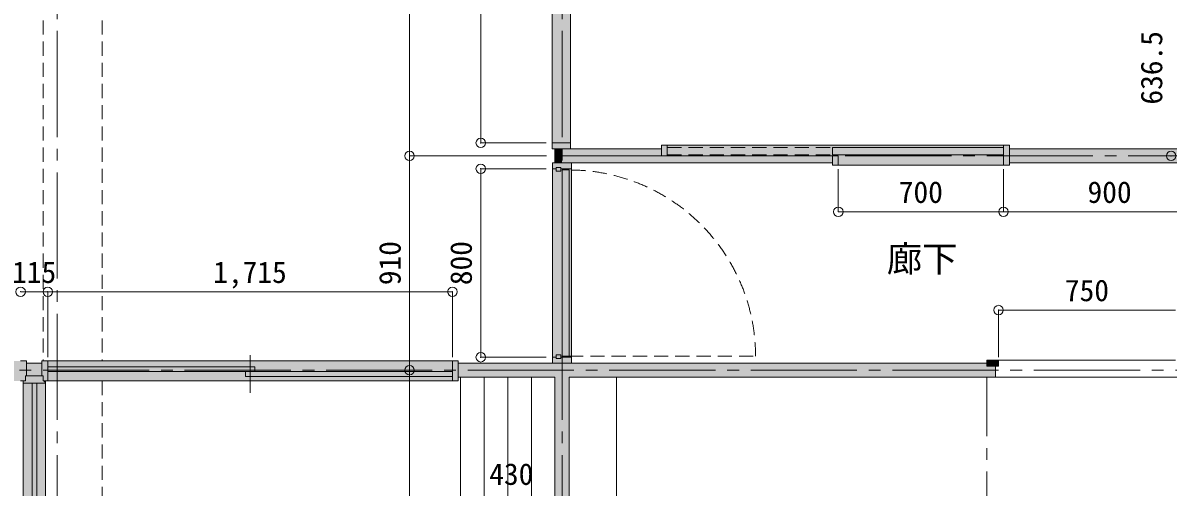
# Model space of a CAD drawing. Units: millimetres at full size, sheet at 1:50. Extents: x -9674 to 9699, y -6794 to 6791.
# Drawn here: x -3178 to 1676, y -936 to 1034 of the extents above; entities that cross this region are included whole.
import ezdxf
from ezdxf.enums import TextEntityAlignment as Align

# ---------------------------------------------------------------- set-up
doc = ezdxf.new("R2010")
doc.units = ezdxf.units.MM
doc.header["$LTSCALE"] = 50
doc.header["$PDMODE"] = 32
doc.header["$PDSIZE"] = 40
for name, pattern in [('CHAIN1', [8, 5, -1, 1, -1]), ('CHAIN2', [12, 9, -1, 1, -1]), ('DASHED1', [1.8, 1.2, -0.6])]:
    doc.linetypes.add(name, pattern=pattern)
for name, color, linetype, lineweight in [('1-0_芯', 7, 'CHAIN2', 9), ('1-2_間仕切', 3, 'Continuous', 18), ('1-3_建具', 3, 'Continuous', 18), ('1-4_仕上げ', 4, 'Continuous', 9), ('1-5_設備', 7, 'Continuous', 9), ('1-A_文字', 7, 'Continuous', 9), ('1-B_寸法', 7, 'Continuous', 9), ('1-C_梁', 7, 'DASHED1', 9), ('1-D_記号', 7, 'CHAIN1', 9)]:
    doc.layers.add(name, color=color, linetype=linetype, lineweight=lineweight)
doc.layers.add('4-2', color=4, linetype='Continuous')
doc.styles.add('ＭＳ ゴシック', font='')
doc.styles.get('ＭＳ ゴシック').set_extended_font_data('MS Gothic')

msp = doc.modelspace()

# ---------------------------------------------------------------- linework, layer by layer
at = {"layer": '1-0_芯'}
for p, q in [((-3032.5, -4250.06), (-3032.5, 4219.94)), ((-892.5, -4250.06), (-892.5, 4219.94)), ((-892.5, 469.94), (2687.5, 469.94)), ((-8492.5, -440.06), (3087.5, -440.06))]:
    msp.add_line(p, q, dxfattribs=at)
at = {"layer": '1-2_間仕切'}
for p, q in [((-922.5, 439.94), (-922.5, 499.94)), ((-862.5, 499.94), (-471.5, 499.94)), ((1003.5, 499.94), (1857.5, 499.94)), ((-922.5, 439.94), (253.5, 439.94)), ((-446.5, 469.94), (253.5, 469.94)), ((1003.5, 439.94), (1887.5, 439.94)), ((-1332.5, -410.06), (907.5, -410.06)), ((945, -422.56), (945, -470.06)), ((-1332.5, -470.06), (-922.5, -470.06)), ((-922.5, -3175.06), (-922.5, -470.06)), ((-862.5, -470.06), (945, -470.06)), ((-862.5, -1760.06), (-862.5, -470.06))]:
    msp.add_line(p, q, dxfattribs=at)
at = {"layer": '1-3_建具', "color": 7, "lineweight": 9}
for p, q in [((-935, 1924.94), (-935, 524.94)), ((-857, 524.94), (-857, 1924.94)), ((-446.5, 514.94), (-471.5, 514.94)), ((-446.5, 514.94), (-446.5, 469.94)), ((-446.5, 514.94), (978.5, 514.94)), ((253.5, 504.94), (253.5, 474.94)), ((253.5, 504.94), (978.5, 504.94)), ((1003.5, 514.94), (978.5, 514.94)), ((978.5, 474.94), (978.5, 514.94)), ((978.5, 474.94), (978.5, 504.94)), ((978.5, 474.94), (978.5, 504.94)), ((978.5, 429.94), (978.5, 494.94)), ((1003.5, 514.94), (1003.5, 429.94)), ((253.5, 474.94), (978.5, 474.94)), ((253.5, 469.94), (253.5, 429.94)), ((278.5, 469.94), (253.5, 469.94)), ((-932.5, -385.06), (-932.5, 414.94)), ((-852.5, 414.94), (-852.5, -385.06)), ((278.5, 429.94), (253.5, 429.94)), ((1003.5, 429.94), (978.5, 429.94)), ((-2215, -535.89), (-2215, -375.89)), ((-3072.5, -400.06), (-1357.5, -400.06)), ((1707.5, -397.56), (957.5, -397.56)), ((-1357.5, -485.06), (-3072.5, -485.06)), ((945, -470.06), (1720, -470.06)), ((-3177.5, -3150.06), (-3177.5, -495.06)), ((-3082.5, -2210.06), (-3082.5, -495.06))]:
    msp.add_line(p, q, dxfattribs=at)
at = {"layer": '1-3_建具'}
for p, q in [((-935, 524.94), (-857, 524.94)), ((-935, 499.94), (-935, 524.94)), ((-857, 499.94), (-935, 499.94)), ((-857, 499.94), (-857, 524.94)), ((-852.5, 439.94), (-932.5, 439.94)), ((-932.5, 439.94), (-932.5, 414.94)), ((-852.5, 439.94), (-852.5, 414.94)), ((-917.5, 414.94), (-932.5, 414.94)), ((-917.5, 404.94), (-917.5, 419.94)), ((-917.5, 419.94), (-897.5, 419.94)), ((-897.5, 404.94), (-917.5, 404.94)), ((-897.5, 419.94), (-897.5, 404.94)), ((-897.5, 414.94), (-852.5, 414.94)), ((-892.5, 409.94), (-862.5, 409.94)), ((-892.5, -380.06), (-892.5, 409.94)), ((-862.5, 409.94), (-862.5, -380.06)), ((-932.5, -385.06), (-932.5, -410.06)), ((-917.5, -385.06), (-932.5, -385.06)), ((-897.5, -375.06), (-917.5, -375.06)), ((-917.5, -390.06), (-917.5, -375.06)), ((-897.5, -390.06), (-897.5, -375.06)), ((-897.5, -385.06), (-852.5, -385.06)), ((-862.5, -380.06), (-892.5, -380.06)), ((-3187.5, -400.06), (-3162.5, -400.06)), ((-3162.5, -464.06), (-3162.5, -400.06)), ((-3162.5, -410.06), (-3097.5, -410.06)), ((-3097.5, -400.06), (-3072.5, -400.06)), ((-3097.5, -464.06), (-3097.5, -400.06)), ((-2195, -425.89), (-3072.5, -425.89)), ((-2195, -445.89), (-2195, -425.89)), ((-1357.5, -485.06), (-1357.5, -400.06)), ((-1332.5, -400.06), (-1357.5, -400.06)), ((-1332.5, -485.06), (-1332.5, -400.06)), ((-897.5, -390.06), (-917.5, -390.06)), ((907.5, -397.56), (957.5, -397.56)), ((907.5, -397.56), (907.5, -422.56)), ((907.5, -422.56), (957.5, -422.56)), ((957.5, -397.56), (957.5, -422.56)), ((-3187.5, -485.06), (-3177.5, -485.06)), ((-3177.5, -495.06), (-3177.5, -485.06)), ((-3167.5, -464.06), (-3092.5, -464.06)), ((-3092.5, -485.06), (-3092.5, -464.06)), ((-3092.5, -485.06), (-3082.5, -485.06)), ((-3082.5, -495.06), (-3082.5, -485.06)), ((-3072.5, -445.89), (-2195, -445.89)), ((-2235, -465.89), (-2235, -445.89)), ((-2235, -445.89), (-1357.5, -445.89)), ((-1357.5, -465.89), (-2235, -465.89)), ((-1357.5, -485.06), (-1332.5, -485.06)), ((-3177.5, -495.06), (-3082.5, -495.06)), ((-3138.33, -495.06), (-3138.33, -1372.56)), ((-3118.33, -1372.56), (-3118.33, -495.06))]:
    msp.add_line(p, q, dxfattribs=at)
at = {"layer": '1-3_建具', "color": 7, "linetype": 'DASHED1', "lineweight": 9}
for p, q in [((-446.5, 504.94), (253.5, 504.94)), ((-446.5, 474.94), (253.5, 474.94)), ((-862.5, -380.06), (-72.5, -380.06))]:
    msp.add_line(p, q, dxfattribs=at)
at = {"layer": '1-3_建具', "color": 7, "lineweight": 9}
for points in [[(-446.5, 514.94), (-446.5, 469.94), (-471.5, 469.94)], [(-471.5, 514.94), (-471.5, 469.94), (-471.5, 494.94)], [(278.5, 469.94), (278.5, 429.94), (978.5, 429.94)]]:
    msp.add_lwpolyline(points, dxfattribs=at)
at = {"layer": '1-3_建具'}
for points in [[(-852.5, -385.06), (-852.5, -410.06), (-932.5, -410.06)], [(-3082.5, -485.06), (-3072.5, -485.06), (-3072.5, -400.06)], [(-3177.5, -485.06), (-3167.5, -485.06), (-3167.5, -464.06)]]:
    msp.add_lwpolyline(points, dxfattribs=at)
at = {"layer": '1-3_建具', "color": 7, "linetype": 'DASHED1', "lineweight": 9}
msp.add_arc((-862.5, -380.06), 790, 0, 90, dxfattribs=at)
at = {"layer": '1-4_仕上げ'}
for p, q in [((-1322.5, -2195.06), (-1322.5, -470.06)), ((-1222.5, -2195.06), (-1222.5, -470.06)), ((-1122.5, -2195.06), (-1122.5, -470.06)), ((-1022.5, -2195.06), (-1022.5, -470.06))]:
    msp.add_line(p, q, dxfattribs=at)
at = {"layer": '1-5_設備'}
msp.add_line((-662.5, -1760.06), (-662.5, -470.06), dxfattribs=at)
at = {"layer": '1-B_寸法'}
for p, q in [((-1539.2, 469.94), (-1539.2, 2969.94)), ((-1237.5, 524.94), (-1237.5, 1924.94)), ((-960.01, 524.94), (-1237.5, 524.94)), ((-1539.2, 469.94), (-958.25, 469.94)), ((-1539.2, -440.06), (-1539.2, 469.94)), ((-960.01, 414.94), (-1237.5, 414.94)), ((-1237.5, -385.06), (-1237.5, 414.94)), ((278.5, 414.06), (278.5, 232.67)), ((978.5, 414.06), (978.5, 232.67)), ((978.5, 232.67), (278.5, 232.67)), ((1878.5, 232.67), (978.5, 232.67)), ((-3187.5, -107.17), (-3072.5, -107.17)), ((-3072.5, -384.18), (-3072.5, -107.17)), ((-3072.5, -107.17), (-1357.5, -107.17)), ((-1357.5, -384.18), (-1357.5, -107.17)), ((1707.5, -184.44), (957.5, -184.44)), ((957.5, -384.18), (957.5, -184.44)), ((-960.01, -385.06), (-1237.5, -385.06)), ((-1539.2, -1790.06), (-1539.2, -440.06))]:
    msp.add_line(p, q, dxfattribs=at)
at = {"layer": '1-B_寸法', "color": 3}
for p in [(-1237.5, 524.94), (-1539.2, 469.94), (1689.11, 469.94), (-1237.5, 414.94), (278.5, 232.67), (978.5, 232.67), (-3187.5, -107.17), (-3072.5, -107.17), (-1357.5, -107.17), (957.5, -184.44), (-1237.5, -385.06), (-1539.2, -440.06)]:
    msp.add_point(p, dxfattribs=at)
at = {"layer": '1-C_梁'}
for p, q in [((-3092.5, 2034.94), (-3092.5, -400.06)), ((-2842.5, 2034.94), (-2842.5, -400.06)), ((-2842.5, -485.06), (-2842.5, -2210.06))]:
    msp.add_line(p, q, dxfattribs=at)
at = {"layer": '1-D_記号'}
msp.add_line((907.5, -470.06), (907.5, -1760.06), dxfattribs=at)
at = {"layer": '4-2'}
for points in [[(-935, 499.94), (-857, 499.94), (-935, 1949.94), (-922.5, 1949.94)], [(-857, 499.94), (-857, 1949.94), (-922.5, 1949.94)], [(-922.5, 439.94), (-922.5, 499.94), (-892.5, 439.94), (-892.5, 499.94)], [(-471.5, 499.94), (1003.5, 514.94), (-892.5, 439.94)], [(1003.5, 514.94), (253.5, 439.94), (-892.5, 439.94)], [(-892.5, 439.94), (-892.5, 499.94), (-471.5, 499.94)], [(-471.5, 499.94), (-471.5, 514.94), (1003.5, 514.94)], [(1003.5, 514.94), (253.5, 429.94), (253.5, 439.94)], [(1003.5, 514.94), (1003.5, 429.94), (253.5, 429.94)], [(1899.5, 439.94), (1003.5, 439.94), (1857.5, 499.94)], [(1003.5, 439.94), (1003.5, 499.94), (1857.5, 499.94)], [(-932.5, 439.94), (-852.5, 439.94), (-932.5, -410.06), (-852.5, -410.06)], [(-3167.5, -464.06), (-4912.5, -400.06), (-3162.5, -400.06)], [(-3167.5, -464.06), (-4912.5, -485.06), (-4912.5, -400.06)], [(-3162.5, -400.06), (-3162.5, -464.06), (-3167.5, -464.06)], [(-3162.5, -464.06), (-3097.5, -464.06), (-3162.5, -410.06), (-3097.5, -410.06)], [(-1332.5, -400.06), (-3092.5, -464.06), (-3097.5, -464.06)], [(-3097.5, -464.06), (-3097.5, -400.06), (-1332.5, -400.06)], [(-1332.5, -400.06), (-3092.5, -485.06), (-3092.5, -464.06)], [(-1332.5, -400.06), (-1332.5, -485.06), (-3092.5, -485.06)], [(-1332.5, -470.06), (907.5, -410.06), (907.5, -422.56)], [(-1332.5, -470.06), (-1332.5, -410.06), (907.5, -410.06)], [(-1332.5, -470.06), (945, -422.56), (945, -470.06)], [(-1332.5, -470.06), (907.5, -422.56), (945, -422.56)], [(907.5, -422.56), (907.5, -397.56), (957.5, -422.56), (957.5, -397.56)], [(-3167.5, -464.06), (-3167.5, -485.06), (-4912.5, -485.06)], [(-3092.5, -485.06), (-3177.5, -495.06), (-3177.5, -485.06)], [(-3092.5, -485.06), (-3082.5, -495.06), (-3177.5, -495.06)], [(-3092.5, -485.06), (-3167.5, -485.06), (-3167.5, -464.06)], [(-3167.5, -464.06), (-3092.5, -464.06), (-3092.5, -485.06)], [(-3092.5, -485.06), (-3082.5, -485.06), (-3082.5, -495.06)], [(-922.5, -470.06), (-862.5, -470.06), (-922.5, -3160.06), (-862.5, -3160.06)], [(-3167.5, -3150.06), (-3177.5, -3150.06), (-3177.5, -495.06)], [(-3177.5, -495.06), (-3092.5, -2210.06), (-3092.5, -3160.06)], [(-3177.5, -495.06), (-3082.5, -2210.06), (-3092.5, -2210.06)], [(-3177.5, -495.06), (-3082.5, -495.06), (-3082.5, -2210.06)], [(-3167.5, -3150.06), (-3177.5, -495.06), (-3092.5, -3160.06)]]:
    msp.add_solid(points, dxfattribs=at)

# ---------------------------------------------------------------- texts
at = {"layer": '1-A_文字', "style": 'ＭＳ ゴシック'}
msp.add_text('廊下', height=110, dxfattribs=at).set_placement((483.82, -55.19), align=Align.BOTTOM_LEFT)
at = {"layer": '1-B_寸法', "style": 'ＭＳ ゴシック'}
for s, p in [('636.5', (1679.11, 687.61)), ('910', (-1549.2, -78.81)), ('800', (-1247.5, -78.81))]:
    msp.add_text(s, height=91.64, rotation=90, dxfattribs=at).set_placement(p, align=Align.BOTTOM_LEFT)
for s, p in [('700', (534.75, 242.67)), ('900', (1334.75, 242.67)), ('115', (-3223.75, -97.17)), ('1,715', (-2371.25, -97.17)), ('750', (1238.75, -174.44)), ('430', (-1201.25, -954.05))]:
    msp.add_text(s, height=91.64, dxfattribs=at).set_placement(p, align=Align.BOTTOM_LEFT)

doc.saveas('drawing.dxf')
